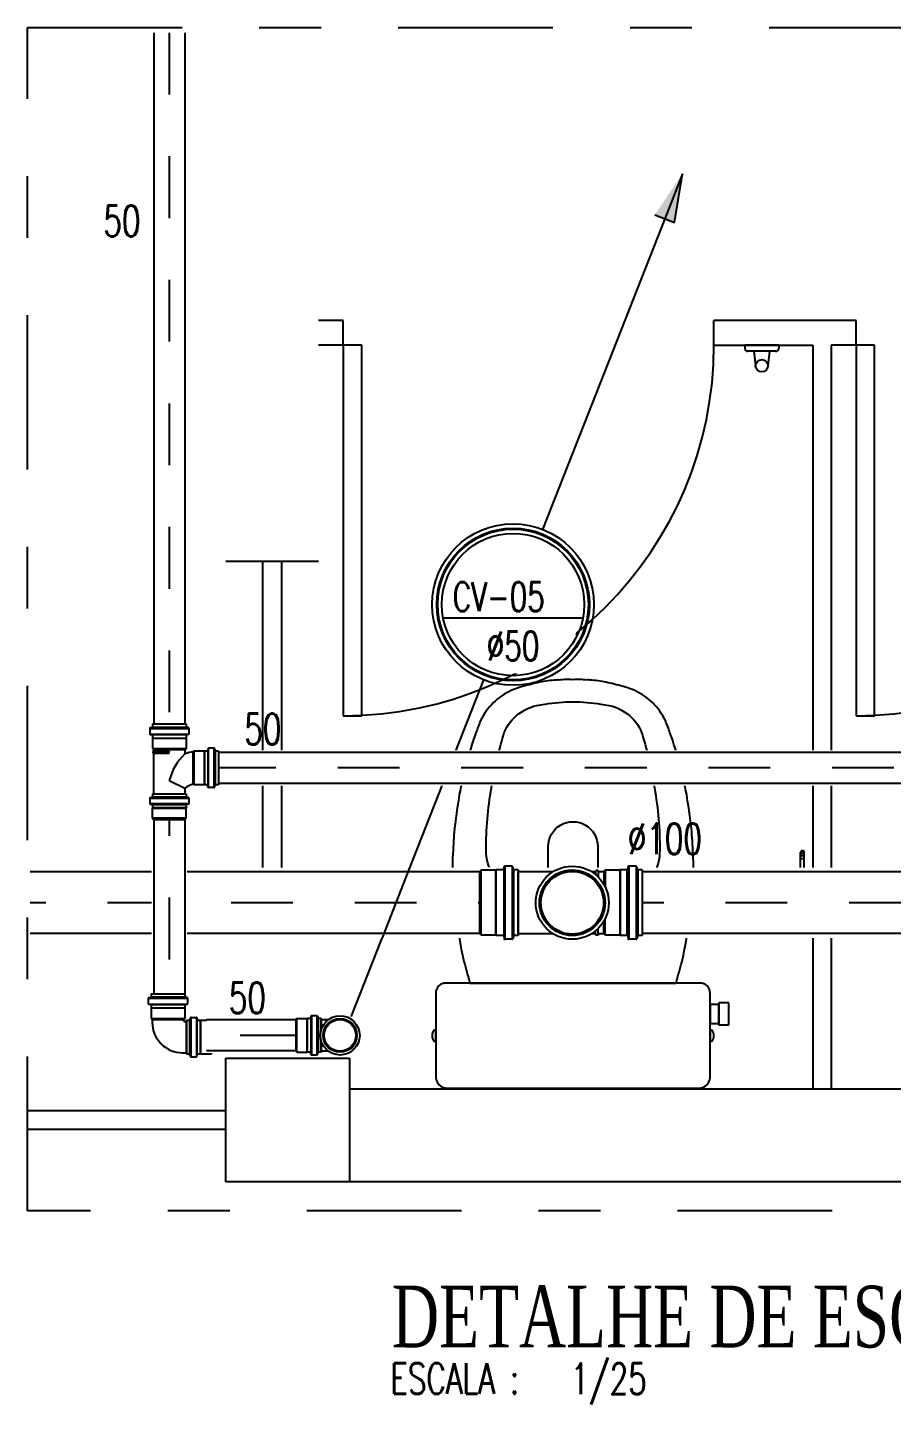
# Model space of a CAD drawing. Header units: inches. Extents: x 542787 to 543192, y 9574025 to 9574373.
# Drawn here: x 542827.791 to 542829.189, y 9574178.041 to 9574180.27 of the extents above; entities that cross this region are included whole.
import ezdxf
from ezdxf.enums import TextEntityAlignment as Align

# ---------------------------------------------------------------- set-up
doc = ezdxf.new("R2010")
doc.units = ezdxf.units.IN
doc.header["$MEASUREMENT"] = 0
for name, pattern in [('DASHDOT', [1, 0.5, -0.25, 0, -0.25]), ('DASHDOT2', [0.5, 0.25, -0.125, 0, -0.125]), ('HIDDEN2', [4.7625, 3.175, -1.5875])]:
    doc.linetypes.add(name, pattern=pattern)
for name, color, linetype in [('CERCADURA', 7, 'Continuous'), ('EIXO', 8, 'Continuous'), ('I-ARQ', 8, 'Continuous'), ('I-ESGOTO', 6, 'Continuous'), ('I-NORMO_INST', 4, 'Continuous')]:
    doc.layers.add(name, color=color, linetype=linetype)
doc.styles.add('125', font='ROMANS.SHX', dxfattribs={"width": 0.7, "height": 0.25})
doc.styles.add('25', font='ROMANS.SHX', dxfattribs={"width": 0.7, "height": 0.05})
doc.styles.add('50', font='ROMANS.SHX', dxfattribs={"width": 0.7, "height": 0.1})
doc.styles.add('ROMANS', font='romans.shx', dxfattribs={"height": 0.025})
doc.styles.add('TITULO', font='times.ttf')

# ---------------------------------------------------------------- blocks, each defined once
blk = doc.blocks.new('*U304')
at = {"color": 2}
blk.add_wipeout([(0, 0.0569), (2.4254, 0.0569), (2.4254, -0.0569), (0, -0.0569)], dxfattribs=at)
for p, q in [((0, 0.05), (2.4254, 0.05)), ((0, -0.05), (2.4254, -0.05))]:
    blk.add_line(p, q)
at = {"layer": 'EIXO', "linetype": 'DASHDOT', "ltscale": 0.01}
blk.add_line((0, 0), (2.4254, 0), dxfattribs=at)
blk = doc.blocks.new('A$C125A11A8')
for p, q in [((0, -0.0531), (0, 0.0531)), ((0, 0.0531), (0.0061, 0.0531)), ((0.0074, 0.0541), (0.0084, 0.0581)), ((0.0097, 0.0591), (0.0214, 0.0591)), ((0.0097, -0.0577), (0.0097, 0.0577)), ((0.0214, -0.0577), (0.0214, 0.0577)), ((0.023, 0.0543), (0.0227, 0.0578)), ((0.0244, 0.0531), (0.0357, 0.0531)), ((0.0244, -0.0531), (0.0244, 0.0531)), ((0.0357, -0.0531), (0.0357, 0.0531)), ((0.0357, 0.0531), (0.036, 0.0527)), ((0.036, 0.0527), (0.0597, 0.0527)), ((0.0597, 0.0527), (0.0597, 0.0255)), ((0.0597, 0.0527), (0.0621, 0.0503)), ((0.0621, 0.0503), (0.0709, 0.0503)), ((0.0709, 0.0503), (0.071, 0.0523)), ((0.0709, 0.0503), (0.0709, 0.0415)), ((0.071, 0.0523), (0.075, 0.0523)), ((0.0751, 0.0503), (0.075, 0.0523)), ((0.0751, 0.0503), (0.082, 0.0503)), ((0.0751, 0.0503), (0.0751, 0.0454)), ((0.1438, 0.0503), (0.2007, 0.0503)), ((0.2007, -0.0531), (0.2007, 0.0531)), ((0.2007, 0.0531), (0.2067, 0.0531)), ((0.208, 0.0541), (0.2091, 0.0581)), ((0.2104, 0.0591), (0.2221, 0.0591)), ((0.2104, -0.0577), (0.2104, 0.0577)), ((0.2221, -0.0577), (0.2221, 0.0577)), ((0.2237, 0.0543), (0.2234, 0.0578)), ((0.225, 0.0531), (0.2363, 0.0531)), ((0.2363, 0.0531), (0.2367, 0.0527)), ((0.2367, 0.0527), (0.2603, 0.0527)), ((0.2603, 0.0527), (0.2627, 0.0503)), ((0.2627, 0.0503), (0.2627, -0.0503)), ((0.0597, -0.0527), (0.0597, -0.0255)), ((0.0709, -0.0503), (0.0709, -0.0415)), ((0, -0.0531), (0.0061, -0.0531)), ((0.0074, -0.0541), (0.0084, -0.0581)), ((0.0097, -0.0591), (0.0214, -0.0591)), ((0.023, -0.0543), (0.0227, -0.0578)), ((0.0244, -0.0531), (0.0357, -0.0531)), ((0.0357, -0.0531), (0.036, -0.0527)), ((0.036, -0.0527), (0.0597, -0.0527)), ((0.0597, -0.0527), (0.0621, -0.0503)), ((0.0621, -0.0503), (0.0709, -0.0503)), ((0.0709, -0.0503), (0.071, -0.0523)), ((0.071, -0.0523), (0.075, -0.0523)), ((0.0751, -0.0503), (0.075, -0.0523)), ((0.0751, -0.0503), (0.0751, -0.0454)), ((0.0751, -0.0503), (0.082, -0.0503)), ((0.1438, -0.0503), (0.2007, -0.0503)), ((0.2007, -0.0531), (0.2067, -0.0531)), ((0.208, -0.0541), (0.2091, -0.0581)), ((0.2104, -0.0591), (0.2221, -0.0591)), ((0.2237, -0.0543), (0.2234, -0.0578)), ((0.225, -0.0531), (0.2363, -0.0531)), ((0.2363, -0.0531), (0.2367, -0.0527)), ((0.2367, -0.0527), (0.2603, -0.0527)), ((0.2603, -0.0527), (0.2627, -0.0503))]:
    blk.add_line(p, q)
at = {"color": 8}
for p, q in [((0.0071, -0.0531), (0.0071, 0.0531)), ((0.0231, -0.0531), (0.0231, 0.0531)), ((0.036, -0.0527), (0.036, 0.0527)), ((0.0621, 0.0503), (0.0621, 0.03)), ((0.2007, 0.0503), (0.2007, -0.0503)), ((0.2007, 0.0503), (0.2007, -0.0503)), ((0.2078, -0.0531), (0.2078, 0.0531)), ((0.2238, -0.0531), (0.2238, 0.0531)), ((0.2363, 0.0531), (0.2363, -0.0531)), ((0.2367, 0.0527), (0.2367, -0.0527)), ((0.2603, 0.0527), (0.2603, -0.0527)), ((0.0621, -0.0503), (0.0621, -0.03))]:
    blk.add_line(p, q, dxfattribs=at)
for radius in [0.0591, 0.0507]:
    blk.add_circle((0.1129, 0), radius)
blk.add_circle((0.1129, 0), 0.0531, dxfattribs=at)
for centre, start, end in [((0.0061, 0.0544), 270, 345), ((0.0097, 0.0577), 90, 165), ((0.0214, 0.0577), 5, 90), ((0.0244, 0.0544), 185, 270), ((0.2067, 0.0544), 270, 345), ((0.2104, 0.0577), 90, 165), ((0.2221, 0.0577), 5, 90), ((0.225, 0.0544), 185, 270), ((0.0061, -0.0544), 15, 90), ((0.0097, -0.0577), 195, 270), ((0.0214, -0.0577), 270, 355), ((0.0244, -0.0544), 90, 175), ((0.2067, -0.0544), 15, 90), ((0.2104, -0.0577), 195, 270), ((0.2221, -0.0577), 270, 355), ((0.225, -0.0544), 90, 175)]:
    blk.add_arc(centre, 0.00133, start, end)
blk = doc.blocks.new('te100100')
at = {"color": 2}
blk.add_wipeout([(0.1503, -0.0577), (0.1267, -0.0577), (0.1263, -0.058), (0.116, -0.058), (0.1159, -0.0588), (0.1103, -0.064), (0.0986, -0.064), (0.0931, -0.0598), (0.0926, -0.058), (0.0845, -0.058), (0.0845, -0.0553), (0.0333, -0.0553), (0.0015, -0.0653), (-0.0327, -0.0553), (-0.0329, -0.0573), (-0.0447, -0.0573), (-0.0449, -0.0553), (-0.0479, -0.0553), (-0.0503, -0.0577), (-0.074, -0.0577), (-0.0743, -0.058), (-0.0847, -0.058), (-0.0848, -0.0588), (-0.0904, -0.064), (-0.1021, -0.064), (-0.1075, -0.0598), (-0.108, -0.058), (-0.1118, -0.058), (-0.1118, 0.0568), (-0.108, 0.0568), (-0.1075, 0.0586), (-0.1021, 0.0628), (-0.0904, 0.0628), (-0.0848, 0.0576), (-0.0847, 0.0568), (-0.0743, 0.0568), (-0.074, 0.0565), (-0.0503, 0.0565), (-0.0479, 0.0541), (-0.0449, 0.0541), (-0.0447, 0.0561), (-0.0329, 0.0561), (-0.0327, 0.0541), (0.0001, 0.0633), (0.0333, 0.0541), (0.0845, 0.0541), (0.0845, 0.0568), (0.0926, 0.0568), (0.0931, 0.0586), (0.0986, 0.0628), (0.1103, 0.0628), (0.1159, 0.0576), (0.116, 0.0568), (0.1263, 0.0568), (0.1267, 0.0565), (0.1503, 0.0565), (0.1509, 0.0515), (0.1509, -0.0527)], dxfattribs=at)
blk.add_blockref('A$C125A11A8', (-0.1118, -0.0006), dxfattribs=at)
blk = doc.blocks.new('*U295')
for p, q in [((-0.022686, -0.009884), (0, 0)), ((-0.054963, -0.023946), (-0.032277, -0.014063)), ((-0.05236, -0.022069), (-0.054963, -0.023946)), ((-0.051815, -0.023319), (-0.05236, -0.022069))]:
    blk.add_line(p, q)
for centre, radius in [((0, 0), 0.000311), ((-0.027482, -0.011973), 0.004878)]:
    blk.add_circle(centre, radius)
at = {"color": 8}
blk.add_circle((-0.027482, -0.011973), 0.005231, dxfattribs=at)
blk.add_solid([(-0.051815, -0.023319), (-0.05236, -0.022069), (-0.054963, -0.023946)])
blk = doc.blocks.new('BOLA')
at = {"style": '50', "width": 0.7, "flags": 1}
blk.add_attdef('ALTUARA', text='', height=0.002, dxfattribs=at).set_placement((0.00026, -0.007526), align=Align.CENTER)
at = {"color": 2}
blk.add_wipeout([(-0.003431, 0.003307), (-0.000897, 0.004686), (0.001845, 0.004422), (0.003566, 0.003136), (0.004587, 0.001341), (0.004757, -0.000322), (0.004228, -0.002231), (0.002999, -0.003724), (0.001108, -0.004707), (-0.000878, -0.004726), (-0.00258, -0.004083), (-0.003431, -0.003327), (-0.004508, -0.001702), (-0.004792, -0.000077), (-0.004527, 0.001624)], dxfattribs=at)
at = {"color": 8}
blk.add_line((-0.004793, -0.000905), (0.004793, -0.000905), dxfattribs=at)
blk.add_circle((0, 0), 0.005231, dxfattribs=at)
blk.add_circle((0, 0), 0.004878)
at = {"style": '50', "width": 0.7}
blk.add_attdef('NAF', (-0.004127, -0.000465), '', height=0.002, dxfattribs=at)
blk.add_attdef('NU', text='', height=0.002, dxfattribs=at).set_placement((0, -0.003846), align=Align.CENTER)
blk = doc.blocks.new('*U311')
at = {"color": 2}
blk.add_wipeout([(0.0285, 0), (0.0285, -1.5621), (-0.0285, -1.5621), (-0.0285, 0)], dxfattribs=at)
for p, q in [((-0.025, 0), (-0.025, -1.5621)), ((0.025, 0), (0.025, -1.5621))]:
    blk.add_line(p, q)
at = {"layer": 'EIXO', "linetype": 'DASHDOT', "ltscale": 0.01}
blk.add_line((0, 0), (0, -1.5621), dxfattribs=at)
blk = doc.blocks.new('*U203')
at = {"color": 1, "style": '25'}
for tag, flags, p in [('MARCA', 1, (0, -0.1877)), ('QUANT.', 3, (0, -0.2718))]:
    blk.add_attdef(tag, text='', height=0.05, dxfattribs=dict(at, flags=flags)).set_placement(p, align=Align.CENTER)
at = {"color": 2}
blk.add_wipeout([(-0.049, -0.034), (-0.0494, -0.0295), (-0.0554, -0.0295), (-0.0554, -0.0293), (-0.0709, -0.0293), (-0.0718, -0.0262), (-0.0718, 0.0262), (-0.0709, 0.0293), (-0.0541, 0.0293), (-0.0539, 0.0295), (-0.0494, 0.0295), (-0.049, 0.034), (-0.035, 0.034), (-0.0338, 0.0295), (-0.0281, 0.0295), (-0.0281, 0.0275), (-0.0236, 0.0275), (-0.0141, 0.0266), (-0.0037, 0.0235), (0.0028, 0.0202), (0.011, 0.014), (0.0153, 0.0095), (0.0193, 0.0042), (0.0218, -0.0001), (0.0244, -0.0059), (0.026, -0.0113), (0.0273, -0.019), (0.0275, -0.0236), (0.0275, -0.0276), (0.0293, -0.0294), (0.0293, -0.0462), (0.0295, -0.0464), (0.0295, -0.0509), (0.034, -0.0513), (0.034, -0.0653), (0.0295, -0.0665), (0.0295, -0.07), (-0.0295, -0.07), (-0.0295, -0.0665), (-0.034, -0.0653), (-0.034, -0.0513), (-0.0295, -0.0509), (-0.0295, -0.0449), (-0.0293, -0.0449), (-0.0293, -0.0295), (-0.0338, -0.0295), (-0.035, -0.034)], dxfattribs=at)
for p, q in [((-0.07, 0.0271), (-0.0718, 0.0253)), ((-0.0532, 0.0271), (-0.07, 0.0271)), ((-0.07, 0.0271), (-0.07, -0.0272)), ((-0.053, 0.0273), (-0.0532, 0.0271)), ((-0.0532, 0.0271), (-0.0532, -0.0272)), ((-0.0484, 0.0273), (-0.053, 0.0273)), ((-0.0471, 0.0309), (-0.0474, 0.0283)), ((-0.0469, 0.0308), (-0.0469, -0.0308)), ((-0.0374, 0.0318), (-0.0461, 0.0318)), ((-0.0374, 0.0308), (-0.0374, -0.0308)), ((-0.0364, 0.0311), (-0.0356, 0.0281)), ((-0.0303, 0.0273), (-0.0347, 0.0273)), ((-0.0303, 0.0273), (-0.0303, -0.0274)), ((-0.0236, 0.0253), (-0.0303, 0.0253)), ((-0.07, -0.0272), (-0.0718, -0.0254)), ((-0.0532, -0.0272), (-0.07, -0.0272)), ((-0.053, -0.0274), (-0.0532, -0.0272)), ((-0.0484, -0.0274), (-0.053, -0.0274)), ((-0.0471, -0.0309), (-0.0474, -0.0283)), ((-0.0374, -0.0318), (-0.0461, -0.0318)), ((-0.0364, -0.0311), (-0.0356, -0.0281)), ((-0.0303, -0.0274), (-0.0347, -0.0274)), ((-0.0264, -0.0254), (-0.0303, -0.0254)), ((-0.0272, -0.0303), (-0.0254, -0.0285)), ((0.0271, -0.0303), (-0.0272, -0.0303)), ((-0.0272, -0.0471), (-0.0272, -0.0303)), ((-0.0254, -0.0285), (-0.0254, -0.0264)), ((0.0253, -0.0285), (0.0253, -0.0236)), ((0.0271, -0.0303), (0.0253, -0.0285)), ((0.0271, -0.0471), (0.0271, -0.0303)), ((-0.0318, -0.0629), (-0.0318, -0.0542)), ((-0.0311, -0.0639), (-0.0281, -0.0647)), ((-0.0309, -0.0532), (-0.0283, -0.0529)), ((0.0308, -0.0534), (-0.0308, -0.0534)), ((0.0308, -0.0629), (-0.0308, -0.0629)), ((-0.0274, -0.0473), (-0.0272, -0.0471)), ((-0.0274, -0.0519), (-0.0274, -0.0473)), ((-0.0274, -0.07), (-0.0274, -0.0656)), ((0.0271, -0.0471), (-0.0272, -0.0471)), ((0.0273, -0.0473), (0.0271, -0.0471)), ((0.0273, -0.0519), (0.0273, -0.0473)), ((0.0273, -0.07), (0.0273, -0.0656)), ((0.0311, -0.0639), (0.0281, -0.0647)), ((0.0309, -0.0532), (0.0283, -0.0529)), ((0.0318, -0.0629), (0.0318, -0.0542)), ((0.0273, -0.07), (-0.0274, -0.07))]:
    blk.add_line(p, q)
at = {"color": 8}
for p, q in [((-0.0718, 0.0253), (-0.0718, -0.0254)), ((-0.053, 0.0273), (-0.053, -0.0274)), ((-0.0474, 0.0273), (-0.0474, -0.0274)), ((-0.0354, 0.0273), (-0.0354, -0.0274)), ((-0.0303, -0.0254), (-0.0303, 0.0253)), ((0.0253, -0.0285), (-0.0254, -0.0285)), ((0.0273, -0.0473), (-0.0274, -0.0473)), ((0.0273, -0.0529), (-0.0274, -0.0529)), ((0.0273, -0.0649), (-0.0274, -0.0649))]:
    blk.add_line(p, q, dxfattribs=at)
for centre, radius, start, end in [((-0.0484, 0.0283), 0.001, 270, 355), ((-0.0461, 0.0308), 0.001, 90, 175), ((-0.0374, 0.0308), 0.001, 15, 90), ((-0.0347, 0.0283), 0.001, 195, 270), ((-0.0236, -0.0236), 0.0489, 360, 90), ((-0.0484, -0.0284), 0.001, 5, 90), ((-0.0461, -0.0308), 0.001, 185, 270), ((-0.0374, -0.0308), 0.001, 270, 345), ((-0.0347, -0.0284), 0.001, 90, 165), ((-0.0264, -0.0264), 0.001, 360, 90), ((-0.0308, -0.0542), 0.001, 95, 180), ((-0.0308, -0.0629), 0.001, 180, 255), ((-0.0284, -0.0519), 0.001, 275, 360), ((-0.0284, -0.0656), 0.001, 360, 75), ((0.0283, -0.0519), 0.001, 180, 265), ((0.0283, -0.0656), 0.001, 105, 180), ((0.0308, -0.0542), 0.001, 360, 85), ((0.0308, -0.0629), 0.001, 285, 360)]:
    blk.add_arc(centre, radius, start, end)
at = {"color": 1, "style": '25', "flags": 1}
blk.add_attdef('DESCRICAO', text='', height=0.05, dxfattribs=at).set_placement((0, -0.1085), align=Align.CENTER)
blk = doc.blocks.new('*U204')
at = {"color": 2}
blk.add_wipeout([(0, 0.0285), (0.1546, 0.0285), (0.1546, -0.0285), (0, -0.0285)], dxfattribs=at)
for p, q in [((0, 0.025), (0.1546, 0.025)), ((0, -0.025), (0.1546, -0.025))]:
    blk.add_line(p, q)
at = {"layer": 'EIXO', "linetype": 'DASHDOT', "ltscale": 0.01}
blk.add_line((0, 0), (0.1546, 0), dxfattribs=at)
blk = doc.blocks.new('*U216')
at = {"color": 1, "style": '25'}
for tag, flags, p in [('DESCRICAO', 1, (0, -0.1085)), ('MARCA', 1, (0, -0.1877)), ('QUANT.', 3, (0, -0.2718))]:
    blk.add_attdef(tag, text='', height=0.05, dxfattribs=dict(at, flags=flags)).set_placement(p, align=Align.CENTER)
at = {"color": 2}
blk.add_wipeout([(0.0181, 0.0319), (0.0248, 0.0281), (0.035, 0.034), (0.0492, 0.034), (0.0492, 0.0294), (0.0718, 0.0294), (0.0718, 0), (0.0718, -0.0294), (0.0492, -0.0294), (0.0492, -0.034), (0.035, -0.034), (0.0248, -0.0281), (0.02, -0.0297), (0.0097, -0.0345), (-0.0085, -0.0332), (-0.0203, -0.0299), (-0.0264, -0.0241), (-0.0311, -0.0161), (-0.0341, -0.006), (-0.0341, 0.0054), (-0.0307, 0.0173), (-0.0264, 0.0257), (-0.0173, 0.0319), (-0.0072, 0.0341), (0.0062, 0.0345)], dxfattribs=at)
for p, q in [((0.0192, 0.0253), (0.0303, 0.0253)), ((0.0303, 0.0273), (0.0347, 0.0273)), ((0.0303, 0.0097), (0.0303, 0.0273)), ((0.0364, 0.0311), (0.0356, 0.0281)), ((0.0374, 0.0318), (0.0461, 0.0318)), ((0.0374, -0.0308), (0.0374, 0.0308)), ((0.0461, -0.0308), (0.0461, 0.0308)), ((0.0471, 0.0309), (0.0474, 0.0283)), ((0.0484, 0.0273), (0.053, 0.0273)), ((0.053, 0.0273), (0.0533, 0.0271)), ((0.07, 0.0271), (0.0533, 0.0271)), ((0.07, 0.0271), (0.0718, 0.0253)), ((0.0718, -0.0253), (0.0718, 0.0253)), ((0.0303, -0.0273), (0.0303, -0.0097)), ((0.0192, -0.0253), (0.0303, -0.0253)), ((0.0303, -0.0273), (0.0347, -0.0273)), ((0.0364, -0.0311), (0.0356, -0.0281)), ((0.0374, -0.0318), (0.0461, -0.0318)), ((0.0471, -0.0309), (0.0474, -0.0283)), ((0.0484, -0.0273), (0.053, -0.0273)), ((0.053, -0.0273), (0.0533, -0.0271)), ((0.07, -0.0271), (0.0533, -0.0271)), ((0.07, -0.0271), (0.0718, -0.0253))]:
    blk.add_line(p, q)
at = {"color": 8}
for p, q in [((0.0303, 0.0253), (0.0303, 0.0097)), ((0.0354, -0.0273), (0.0354, 0.0273)), ((0.0474, -0.0273), (0.0474, 0.0273)), ((0.053, 0.0273), (0.053, -0.0273)), ((0.0533, -0.0271), (0.0533, 0.0271)), ((0.07, 0.0271), (0.07, -0.0271)), ((0.0303, -0.0097), (0.0303, -0.0253))]:
    blk.add_line(p, q, dxfattribs=at)
for radius in [0.0318, 0.0274]:
    blk.add_circle((0, 0), radius)
blk.add_circle((0, 0), 0.0256, dxfattribs=at)
for centre, start, end in [((0.0347, 0.0284), 270, 345), ((0.0374, 0.0308), 90, 165), ((0.0461, 0.0308), 5, 90), ((0.0484, 0.0284), 185, 270), ((0.0347, -0.0284), 15, 90), ((0.0374, -0.0308), 195, 270), ((0.0461, -0.0308), 270, 355), ((0.0484, -0.0284), 90, 175)]:
    blk.add_arc(centre, 0.001, start, end)
blk = doc.blocks.new('*U202')
at = {"color": 2}
blk.add_wipeout([(0, 0.0285), (1.5976, 0.0285), (1.5976, -0.0285), (0, -0.0285)], dxfattribs=at)
for p, q in [((0, 0.025), (1.5976, 0.025)), ((0, -0.025), (1.5976, -0.025))]:
    blk.add_line(p, q)
at = {"layer": 'EIXO', "linetype": 'DASHDOT', "ltscale": 0.01}
blk.add_line((0, 0), (1.5976, 0), dxfattribs=at)
blk = doc.blocks.new('A$C17546350')
for p, q in [((0.0393, 0.0723), (0.0393, 0.0636)), ((0.04, 0.0733), (0.043, 0.0741)), ((0.0403, 0.0723), (0.1019, 0.0723)), ((0.0438, 0.0794), (0.0985, 0.0794)), ((0.0438, 0.0794), (0.0438, 0.075)), ((0.0985, 0.0794), (0.0985, 0.075)), ((0.1022, 0.0733), (0.0992, 0.0741)), ((0.1029, 0.0723), (0.1029, 0.0636)), ((0.0402, 0.0626), (0.0428, 0.0623)), ((0.0403, 0.0628), (0.1019, 0.0628)), ((0.0438, 0.0613), (0.0438, 0.0567)), ((0.0438, 0.0567), (0.0985, 0.0567)), ((0.0438, 0.0567), (0.044, 0.0565)), ((0.044, 0.0565), (0.044, 0.0397)), ((0.0985, 0.0567), (0.0983, 0.0565)), ((0.0983, 0.0565), (0.0983, 0.0397)), ((0.0985, 0.0613), (0.0985, 0.0567)), ((0.102, 0.0626), (0.0994, 0.0623)), ((0, 0.0273), (0.0044, 0.0273)), ((0, -0.0274), (0, 0.0273)), ((0.0061, 0.0311), (0.0053, 0.0281)), ((0.0071, 0.0318), (0.0158, 0.0318)), ((0.0071, -0.0308), (0.0071, 0.0308)), ((0.0166, -0.0308), (0.0166, 0.0308)), ((0.0168, 0.0309), (0.0171, 0.0283)), ((0.0181, 0.0273), (0.0227, 0.0273)), ((0.0227, 0.0273), (0.0229, 0.0272)), ((0.0227, -0.0274), (0.0227, 0.0273)), ((0.0229, 0.0272), (0.0397, 0.0272)), ((0.0397, 0.0272), (0.0415, 0.0253)), ((0.0397, -0.0271), (0.0397, 0.0272)), ((0.0415, 0.0253), (0.047, 0.0253)), ((0.044, 0.0397), (0.0983, 0.0397)), ((0.044, 0.0397), (0.0453, 0.0383)), ((0.0917, 0), (0.1038, 0.0253)), ((0.0983, 0.0397), (0.0973, 0.0387)), ((0.1038, 0.0253), (0.113, 0.0253)), ((0.113, -0.0274), (0.113, 0.0273)), ((0.113, 0.0273), (0.1174, 0.0273)), ((0.1191, 0.0311), (0.1183, 0.0281)), ((0.1201, 0.0318), (0.1288, 0.0318)), ((0.1201, -0.0308), (0.1201, 0.0308)), ((0.1288, -0.0308), (0.1288, 0.0308)), ((0.1298, 0.0309), (0.1301, 0.0283)), ((0.1311, 0.0273), (0.1357, 0.0273)), ((0.1357, 0.0273), (0.136, 0.0271)), ((0.1527, 0.0271), (0.136, 0.0271)), ((0.1527, 0.0271), (0.1545, 0.0253)), ((0.1545, -0.0254), (0.1545, 0.0253)), ((0.0443, -0.0268), (0.0443, 0)), ((0.0472, 0), (0.0443, 0)), ((0.0472, -0.0268), (0.0472, 0)), ((0, -0.0274), (0.0044, -0.0274)), ((0.0061, -0.0311), (0.0053, -0.0281)), ((0.0071, -0.0318), (0.0158, -0.0318)), ((0.0168, -0.0309), (0.0171, -0.0283)), ((0.0181, -0.0274), (0.0227, -0.0274)), ((0.0227, -0.0274), (0.0229, -0.0271)), ((0.0229, -0.0271), (0.0397, -0.0271)), ((0.0397, -0.0271), (0.0415, -0.0254)), ((0.0415, -0.0254), (0.0441, -0.0254)), ((0.0441, -0.0254), (0.0443, -0.0268)), ((0.0443, -0.0268), (0.0472, -0.0268)), ((0.0473, -0.0254), (0.0472, -0.0268)), ((0.0473, -0.0254), (0.113, -0.0254)), ((0.113, -0.0274), (0.1174, -0.0274)), ((0.1191, -0.0311), (0.1183, -0.0281)), ((0.1201, -0.0318), (0.1288, -0.0318)), ((0.1298, -0.0309), (0.1301, -0.0283)), ((0.1311, -0.0274), (0.1357, -0.0274)), ((0.1357, -0.0274), (0.136, -0.0271)), ((0.1527, -0.0271), (0.136, -0.0271)), ((0.1527, -0.0271), (0.1545, -0.0254))]:
    blk.add_line(p, q)
at = {"color": 8}
for p, q in [((0.0438, 0.0743), (0.0985, 0.0743)), ((0.0438, 0.0623), (0.0985, 0.0623)), ((0.044, 0.0565), (0.0983, 0.0565)), ((0.0051, -0.0274), (0.0051, 0.0273)), ((0.0171, -0.0274), (0.0171, 0.0273)), ((0.0229, -0.0271), (0.0229, 0.0272)), ((0.0415, -0.0254), (0.0415, 0.0253)), ((0.0458, 0.0379), (0.0976, 0.0379)), ((0.113, -0.0254), (0.113, 0.0253)), ((0.1181, -0.0274), (0.1181, 0.0273)), ((0.1301, -0.0274), (0.1301, 0.0273)), ((0.1357, 0.0273), (0.1357, -0.0274)), ((0.136, -0.0271), (0.136, 0.0271)), ((0.1527, 0.0271), (0.1527, -0.0271)), ((0.0441, -0.0254), (0.0441, 0)), ((0.0441, 0), (0.0443, 0)), ((0.0472, 0), (0.0473, 0)), ((0.0473, -0.0254), (0.0473, 0))]:
    blk.add_line(p, q, dxfattribs=at)
for centre, radius, start, end in [((0.0403, 0.0723), 0.001, 105, 180), ((0.0428, 0.075), 0.001, 285, 0), ((0.0995, 0.075), 0.001, 180, 255), ((0.1019, 0.0723), 0.001, 0, 75), ((0.0403, 0.0636), 0.001, 180, 265), ((0.0428, 0.0613), 0.001, 0, 85), ((0.0995, 0.0613), 0.001, 95, 180), ((0.1019, 0.0636), 0.001, 275, 0), ((0.0044, 0.0283), 0.001, 270, 345), ((0.0071, 0.0308), 0.001, 90, 165), ((0.0158, 0.0308), 0.001, 5, 90), ((0.0181, 0.0283), 0.001, 185, 270), ((0.152, 0.057), 0.1084, 189.9198, 196.2777), ((0.047, 0.0264), 0.001, 270, 16.2777), ((0.114, 0.0888), 0.0916, 224.1792, 255.8838), ((0.152, 0.057), 0.0577, 198.4794, 213.2986), ((0.1174, 0.0283), 0.001, 270, 345), ((0.1201, 0.0308), 0.001, 90, 165), ((0.1288, 0.0308), 0.001, 5, 90), ((0.1311, 0.0283), 0.001, 185, 270), ((0.0044, -0.0284), 0.001, 15, 90), ((0.0071, -0.0308), 0.001, 195, 270), ((0.0158, -0.0308), 0.001, 270, 355), ((0.0181, -0.0284), 0.001, 90, 175), ((0.1174, -0.0284), 0.001, 15, 90), ((0.1201, -0.0308), 0.001, 195, 270), ((0.1288, -0.0308), 0.001, 270, 355), ((0.1311, -0.0284), 0.001, 90, 175)]:
    blk.add_arc(centre, radius, start, end)
blk = doc.blocks.new('*U142')
at = {"color": 2}
blk.add_wipeout([(0.0827, 0.0298), (0.0834, 0.0264), (0.0834, -0.0264), (0.0827, -0.0298), (0.066, -0.0298), (0.0657, -0.03), (0.0615, -0.03), (0.0614, -0.0311), (0.0577, -0.0345), (0.049, -0.0345), (0.0454, -0.0317), (0.045, -0.03), (0.0392, -0.03), (0.0392, -0.028), (-0.0213, -0.028), (-0.0215, -0.0295), (-0.0293, -0.0295), (-0.0293, -0.0289), (-0.0303, -0.0298), (-0.0471, -0.0298), (-0.0473, -0.03), (-0.0515, -0.03), (-0.0516, -0.0311), (-0.0553, -0.0345), (-0.064, -0.0345), (-0.0676, -0.0317), (-0.068, -0.03), (-0.0711, -0.03), (-0.0711, 0.03), (-0.068, 0.03), (-0.0676, 0.0317), (-0.064, 0.0345), (-0.0553, 0.0345), (-0.0516, 0.0311), (-0.0515, 0.03), (-0.0455, 0.03), (-0.0455, 0.0298), (-0.0303, 0.0298), (-0.0285, 0.028), (-0.0262, 0.028), (-0.0283, 0.037), (-0.0298, 0.0386), (-0.0298, 0.0554), (-0.03, 0.0556), (-0.03, 0.0598), (-0.0311, 0.0599), (-0.0345, 0.0636), (-0.0345, 0.0723), (-0.0317, 0.0759), (-0.03, 0.0763), (-0.03, 0.0794), (0.03, 0.0794), (0.03, 0.0763), (0.0317, 0.0759), (0.0345, 0.0723), (0.0345, 0.0636), (0.0311, 0.0599), (0.03, 0.0598), (0.03, 0.0538), (0.0298, 0.0538), (0.0298, 0.0386), (0.0293, 0.038), (0.0342, 0.028), (0.0392, 0.028), (0.0392, 0.03), (0.045, 0.03), (0.0454, 0.0317), (0.049, 0.0345), (0.0577, 0.0345), (0.0614, 0.0311), (0.0615, 0.03), (0.0657, 0.03), (0.066, 0.0298)], dxfattribs=at)
blk.add_blockref('A$C17546350', (-0.0711, 0), dxfattribs=at)
blk = doc.blocks.new('TITOLO HS')
at = {"color": 253, "style": 'ROMANS', "width": 0.7}
blk.add_text('ESCALA :', height=0.002, dxfattribs=at).set_placement((-0.00005, -0.000011))
at = {"style": 'TITULO', "width": 0.7}
blk.add_attdef('LNOME', (0.000057, 0.002997), '', height=0.006, dxfattribs=at)
at = {"color": 253, "style": 'ROMANS', "width": 0.7}
blk.add_attdef('LESC', (0.01163, -0.000028), '', height=0.002, dxfattribs=at)

msp = doc.modelspace()

# ---------------------------------------------------------------- linework, layer by layer
at = {"layer": 'I-ARQ'}
for p, q in [((542828.302, 9574179.7957), (542828.262, 9574179.7957)), ((542828.302, 9574179.7557), (542828.302, 9574179.7957)), ((542829.132, 9574179.7957), (542828.902, 9574179.7957)), ((542828.902, 9574179.7557), (542828.902, 9574179.7957)), ((542829.092, 9574179.7957), (542829.062, 9574179.7957)), ((542829.132, 9574179.7557), (542829.132, 9574179.7957)), ((542828.302, 9574179.7557), (542828.262, 9574179.7557)), ((542828.302, 9574179.7557), (542828.302, 9574179.1557)), ((542828.332, 9574179.1557), (542828.332, 9574179.7557)), ((542828.902, 9574179.7557), (542829.062, 9574179.7557)), ((542828.9521, 9574179.7557), (542828.9521, 9574179.7507)), ((542829.0069, 9574179.7557), (542828.9521, 9574179.7557)), ((542829.0019, 9574179.7457), (542828.9571, 9574179.7457)), ((542828.9668, 9574179.7457), (542828.9694, 9574179.7223)), ((542828.9919, 9574179.7457), (542828.9894, 9574179.7223)), ((542829.0069, 9574179.7557), (542829.0069, 9574179.7507)), ((542829.062, 9574179.7557), (542829.062, 9574178.553)), ((542829.092, 9574179.7557), (542829.092, 9574178.5512)), ((542829.132, 9574179.7557), (542829.092, 9574179.7557)), ((542829.162, 9574179.7557), (542829.132, 9574179.7557)), ((542829.132, 9574179.7557), (542829.132, 9574179.1557)), ((542829.162, 9574179.1557), (542829.162, 9574179.7557)), ((542829.132, 9574179.1557), (542829.162, 9574179.1557)), ((542829.0423, 9574178.8628), (542829.0423, 9574178.9342)), ((542829.0483, 9574178.9325), (542829.0423, 9574178.9325)), ((542829.0481, 9574178.935), (542829.0424, 9574178.935)), ((542829.0483, 9574178.8628), (542829.0483, 9574178.9342)), ((542829.0483, 9574178.9292), (542829.0423, 9574178.9292)), ((542829.0483, 9574178.9242), (542829.0423, 9574178.9242)), ((542829.06, 9574178.8662), (542829.06, 9574178.8362)), ((542829.027, 9574178.8641), (542829.027, 9574178.8383)), ((542829.0306, 9574178.8641), (542829.0306, 9574178.8383)), ((542829.0306, 9574178.8628), (542829.06, 9574178.8628)), ((542829.0306, 9574178.8396), (542829.06, 9574178.8396)), ((542829.0423, 9574178.8135), (542829.0423, 9574178.8396)), ((542829.0483, 9574178.8235), (542829.0423, 9574178.8235)), ((542829.0483, 9574178.8135), (542829.0483, 9574178.8396)), ((542829.0483, 9574178.8194), (542829.0423, 9574178.8194)), ((542829.0483, 9574178.8173), (542829.0423, 9574178.8173)), ((542828.8789, 9574178.723), (542828.4689, 9574178.723)), ((542828.4519, 9574178.7063), (542828.4519, 9574178.5738)), ((542828.8959, 9574178.5738), (542828.8959, 9574178.7063)), ((542828.112, 9574178.4012), (542828.112, 9574178.6012)), ((542828.112, 9574178.6012), (542828.312, 9574178.6012)), ((542828.112, 9574178.4012), (542828.112, 9574178.6012)), ((542828.112, 9574178.6012), (542828.312, 9574178.6012)), ((542828.112, 9574178.4012), (542828.112, 9574178.6012)), ((542828.112, 9574178.6012), (542828.312, 9574178.6012)), ((542828.312, 9574178.6012), (542828.312, 9574178.4012)), ((542828.312, 9574178.6012), (542828.312, 9574178.4012)), ((542828.312, 9574178.6012), (542828.312, 9574178.4012)), ((542828.4727, 9574178.553), (542828.875, 9574178.553)), ((542834.257, 9574178.5512), (542828.312, 9574178.5512)), ((542828.112, 9574178.5162), (542827.7912, 9574178.5162)), ((542828.112, 9574178.5162), (542827.7912, 9574178.5162)), ((542828.112, 9574178.5162), (542827.7912, 9574178.5162)), ((542828.112, 9574178.4862), (542827.7912, 9574178.4862)), ((542828.112, 9574178.4862), (542827.7912, 9574178.4862)), ((542828.112, 9574178.4862), (542827.7912, 9574178.4862)), ((542828.312, 9574178.4012), (542828.112, 9574178.4012)), ((542828.312, 9574178.4012), (542828.112, 9574178.4012)), ((542828.312, 9574178.4012), (542828.112, 9574178.4012)), ((542834.257, 9574178.4012), (542828.312, 9574178.4012))]:
    msp.add_line(p, q, dxfattribs=at)
at = {"layer": 'I-ARQ', "linetype": 'HIDDEN2'}
for p, q in [((542828.332, 9574179.7557), (542828.302, 9574179.7557)), ((542828.112, 9574179.4062), (542828.262, 9574179.4062)), ((542828.172, 9574178.9062), (542828.172, 9574179.4062)), ((542828.202, 9574179.4062), (542828.202, 9574178.9062)), ((542828.302, 9574179.1557), (542828.332, 9574179.1557)), ((542828.302, 9574179.1557), (542828.332, 9574179.1557)), ((542828.302, 9574179.1557), (542828.332, 9574179.1557)), ((542828.262, 9574178.9062), (542828.112, 9574178.9062))]:
    msp.add_line(p, q, dxfattribs=at)
at = {"layer": 'I-ARQ', "linetype": 'ByBlock'}
for p, q in [((542828.9099, 9574178.691), (542828.9099, 9574178.655)), ((542828.9259, 9574178.691), (542828.9099, 9574178.691)), ((542828.9259, 9574178.655), (542828.9259, 9574178.691)), ((542828.9259, 9574178.655), (542828.9099, 9574178.655))]:
    msp.add_line(p, q, dxfattribs=at)
at = {"layer": 'I-ARQ'}
for points in [[(542828.8409, 9574178.723, -0.003882), (542828.8504, 9574178.758, 0.024258), (542828.8644, 9574178.838, 0.02486), (542828.8684, 9574178.888, 0.033324), (542828.8679, 9574178.938, 0.02486), (542828.8649, 9574178.978, 0.012268), (542828.8579, 9574179.028, 0.015806), (542828.8464, 9574179.078, 0.026699), (542828.8309, 9574179.128, 0.021919), (542828.8234, 9574179.148, 0.174675), (542828.7739, 9574179.1965, 0.045452), (542828.7439, 9574179.206, 0.022856), (542828.731, 9574179.2092, 0.041289), (542828.7043, 9574179.2132, 0.039166), (542828.6986, 9574179.2137, 0.012899), (542828.6967, 9574179.2136, 0.04333), (542828.6739, 9574179.214, 0.04333), (542828.651, 9574179.2136, 0.052091), (542828.6434, 9574179.2132, 0.041289), (542828.6167, 9574179.2092, 0.022856), (542828.6039, 9574179.206, 0.045452), (542828.5739, 9574179.1965, 0.174675), (542828.5244, 9574179.148, 0.021919), (542828.5169, 9574179.128, 0.026699), (542828.5014, 9574179.078, 0.015806), (542828.4899, 9574179.028, 0.012268), (542828.4829, 9574178.978, 0.02486), (542828.4799, 9574178.938, 0.033324), (542828.4794, 9574178.888, 0.02486), (542828.4834, 9574178.838, 0.024258), (542828.4974, 9574178.758, -0.003882), (542828.5069, 9574178.723)], [(542828.5703, 9574178.8657, -0.234638), (542828.5334, 9574178.938, -0.044666), (542828.5419, 9574179.039, -0.031515), (542828.56, 9574179.1195, -0.151063), (542828.5787, 9574179.1523, -0.148094), (542828.6151, 9574179.1723, -0.031073), (542828.6287, 9574179.1745, -0.035055), (542828.6739, 9574179.1785, -0.035055), (542828.719, 9574179.1745, -0.031073), (542828.7326, 9574179.1723, -0.148094), (542828.7691, 9574179.1523, -0.151063), (542828.7877, 9574179.1195, -0.031515), (542828.8058, 9574179.039, -0.044666), (542828.8144, 9574178.938, -0.234638), (542828.7774, 9574178.8657, -0.129345), (542828.7347, 9574178.8486, -0.041331), (542828.6739, 9574178.844, -0.041331), (542828.613, 9574178.8486, -0.129345)]]:
    msp.add_lwpolyline(points, format="xyb", close=True, dxfattribs=at)
at = {"layer": 'I-ARQ', "linetype": 'ByBlock'}
msp.add_lwpolyline([(542828.6339, 9574178.879), (542828.6339, 9574178.9442, -1.002091), (542828.7139, 9574178.944), (542828.7139, 9574178.879, -0.054282), (542828.6739, 9574178.8747, -0.054282), (542828.6339, 9574178.879, 1.56536)], format="xyb", dxfattribs=at)
msp.add_lwpolyline([(542828.9099, 9574178.6575), (542828.9099, 9574178.6885), (542828.8959, 9574178.6885), (542828.8959, 9574178.6575)], close=True, dxfattribs=at)
for points in [[(542828.4519, 9574178.629), (542828.4519, 9574178.647), (542828.449, 9574178.647, 0.197763), (542828.4488, 9574178.6469, 0.161404), (542828.4459, 9574178.638, 0.158802), (542828.4488, 9574178.6291, 0.197763), (542828.449, 9574178.629)], [(542828.8987, 9574178.629, 0.197763), (542828.8989, 9574178.6291, 0.15883), (542828.9019, 9574178.638, 0.161377), (542828.8989, 9574178.6469, 0.197763), (542828.8987, 9574178.647), (542828.8959, 9574178.647), (542828.8959, 9574178.629)]]:
    msp.add_lwpolyline(points, format="xyb", close=True, dxfattribs=at)
at = {"layer": 'I-ARQ'}
for centre, radius in [((542828.9794, 9574179.7223), 0.01), ((542829.0453, 9574178.8135), 0.003)]:
    msp.add_circle(centre, radius, dxfattribs=at)
for centre, radius, start, end in [((542828.302, 9574179.7557), 0.6, 270, 0), ((542828.9571, 9574179.7507), 0.005, 180, 270), ((542829.0019, 9574179.7507), 0.005, 270, 0), ((542829.132, 9574179.7557), 0.6, 270, 0), ((542829.0453, 9574178.9342), 0.003, 0, 180), ((542829.0288, 9574178.8637), 0.00182, 13.2763, 166.7237), ((542829.061, 9574178.8665), 0.00108, 342.7498, 197.2502), ((542829.0288, 9574178.8387), 0.00182, 193.2763, 346.7237), ((542829.061, 9574178.8359), 0.00108, 162.7498, 17.2502), ((542828.4682, 9574178.7067), 0.0164, 87.826, 181.2974), ((542828.8795, 9574178.7067), 0.0164, 358.7026, 92.174), ((542828.4708, 9574178.5719), 0.019, 174.255, 275.745), ((542828.877, 9574178.5719), 0.019, 264.255, 5.745)]:
    msp.add_arc(centre, radius, start, end, dxfattribs=at)

# ---------------------------------------------------------------- block references
at = {"layer": 'I-NORMO_INST'}
ref = msp.add_blockref('TITOLO HS', (542828.3795, 9574178.0582), dxfattribs=dict(at, xscale=25, yscale=25, zscale=25))
ref.add_attrib('LNOME', 'DETALHE DE ESGOTO-05', (542828.3809, 9574178.1332), dxfattribs={"layer": '0', "height": 0.1, "style": 'TITULO', "width": 0.7})
ref.add_attrib('LESC', '1/25', (542828.6703, 9574178.0575), dxfattribs={"layer": '0', "color": 253, "height": 0.05, "style": 'ROMANS', "width": 0.7})

# ---------------------------------------------------------------- texts
at = {"layer": 'I-NORMO_INST', "style": '125', "width": 0.7}
for s, p in [('50', (542827.9139, 9574179.9317)), ('%%C100', (542828.7626, 9574178.9315))]:
    msp.add_text(s, height=0.05, dxfattribs=at).set_placement(p)

# ---------------------------------------------------------------- next in the draw order: block references
at = {"layer": 'I-ESGOTO', "color": 2, "rotation": 180}
msp.add_blockref('*U304', (542830.2207, 9574178.853), dxfattribs=at)

# ---------------------------------------------------------------- next in the draw order: block references
msp.add_blockref('te100100', (542828.6739, 9574178.8524), dxfattribs=at)

# ---------------------------------------------------------------- next in the draw order: block references
at = {"layer": 'I-NORMO_INST', "xscale": 25, "yscale": 25, "zscale": 25, "rotation": 224.9999999999999}
msp.add_blockref('*U295', (542828.3027, 9574178.6383), dxfattribs=at)

# ---------------------------------------------------------------- next in the draw order: block references
at = {"layer": 'I-ESGOTO', "xscale": -1}
msp.add_blockref('*U311', (542828.0206, 9574180.2614), dxfattribs=at)
at = {"layer": 'I-NORMO_INST', "xscale": 23.62204724409449, "yscale": 23.62204724409449, "zscale": 23.62204724409449}
msp.add_blockref('BOLA', (542828.5769, 9574179.3358), dxfattribs=at).add_auto_attribs({'NAF': 'CV-05', 'NU': '%%c50'})

# ---------------------------------------------------------------- next in the draw order: block references
at = {"layer": 'I-ESGOTO', "xscale": -1}
msp.add_blockref('*U202', (542829.5932, 9574179.0713), dxfattribs=at)
at = {"layer": 'I-ESGOTO', "rotation": 180}
msp.add_blockref('*U203', (542828.0183, 9574178.6356), dxfattribs=at)

# ---------------------------------------------------------------- next in the draw order: block references
at = {"layer": 'I-ESGOTO', "rotation": 270}
msp.add_blockref('*U142', (542828.0206, 9574179.0713), dxfattribs=at)
at = {"layer": 'I-ESGOTO', "xscale": -1}
msp.add_blockref('*U204', (542828.2355, 9574178.6383), dxfattribs=at)

# ---------------------------------------------------------------- next in the draw order: texts
at = {"layer": 'I-NORMO_INST', "style": '125', "width": 0.7}
msp.add_text('50', height=0.05, dxfattribs=at).set_placement((542828.142, 9574179.1092))

# ---------------------------------------------------------------- next in the draw order: block references
at = {"layer": 'I-ESGOTO', "rotation": 180}
msp.add_blockref('*U216', (542828.2969, 9574178.6383), dxfattribs=at)

# ---------------------------------------------------------------- next in the draw order: texts
at = {"layer": 'I-NORMO_INST', "style": '125', "width": 0.7}
msp.add_text('50', height=0.05, dxfattribs=at).set_placement((542828.117, 9574178.6742))

# ---------------------------------------------------------------- next in the draw order: linework, layer by layer
at = {"layer": 'CERCADURA', "color": 9, "linetype": 'DASHDOT2'}
msp.add_lwpolyline([(542827.7912, 9574180.2698), (542839.2933, 9574180.2698), (542839.2933, 9574178.3542), (542827.7912, 9574178.3542)], close=True, dxfattribs=at)

doc.saveas('drawing.dxf')
